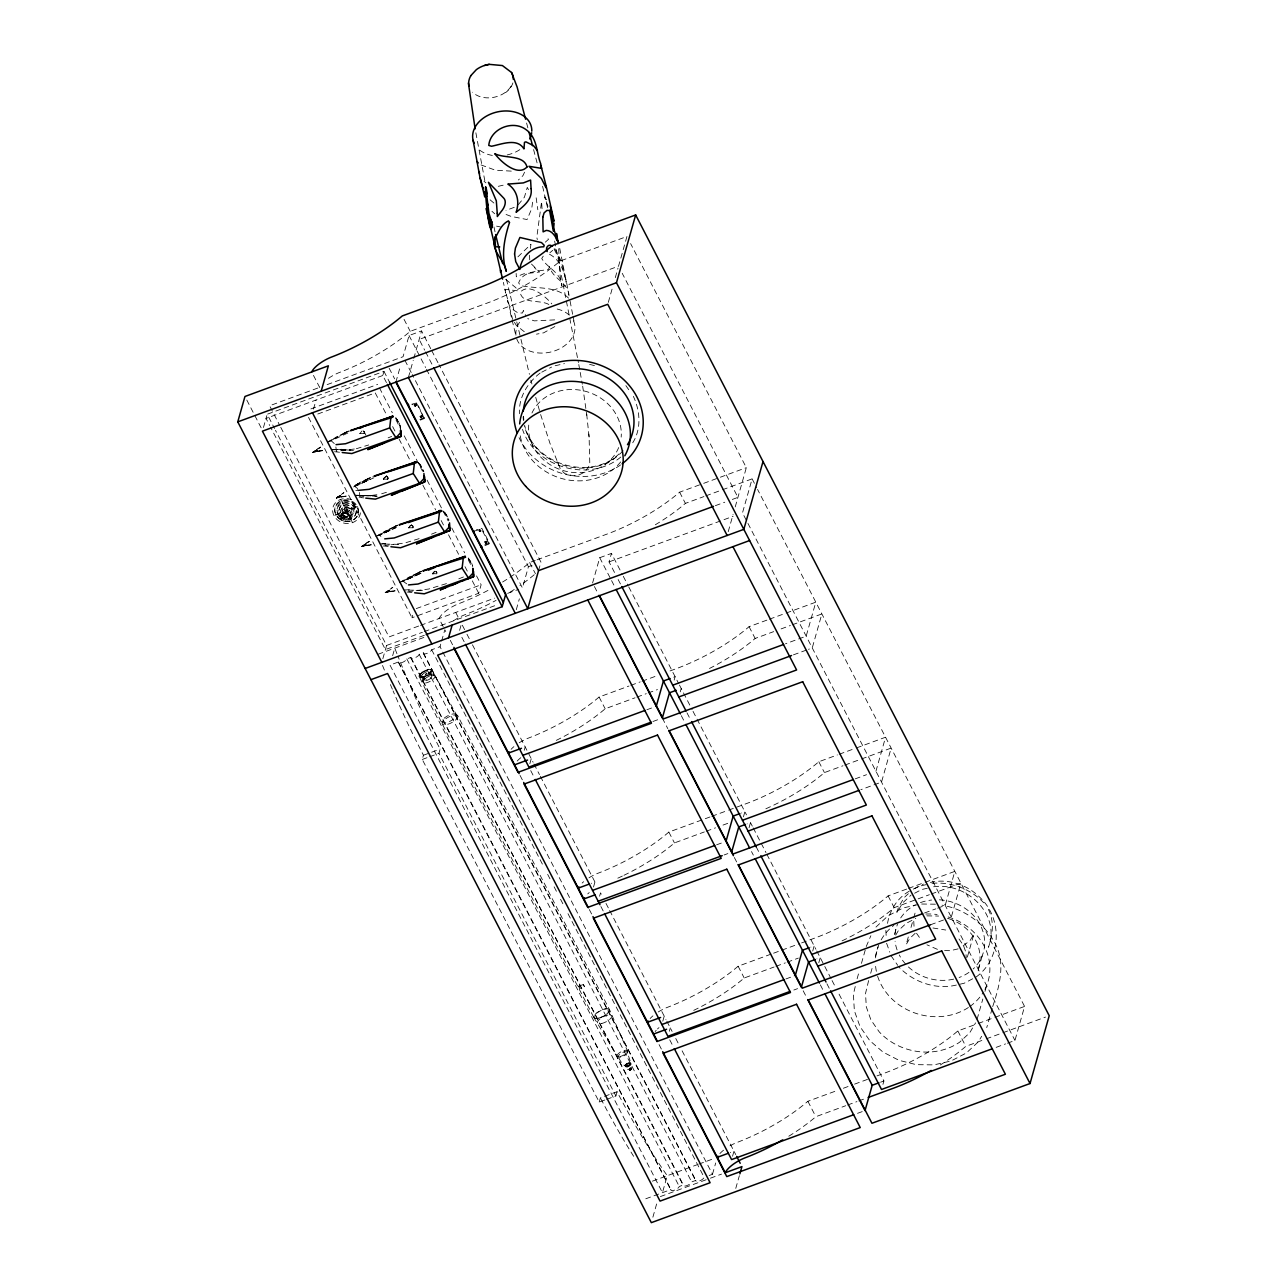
<?xml version="1.0" encoding="UTF-8"?>
<svg xmlns="http://www.w3.org/2000/svg" width="1287" height="1287" viewBox="0 0 1287 1287"><rect width="100%" height="100%" fill="white"/><g stroke="black" fill="none" stroke-linecap="round" stroke-linejoin="round"><path stroke-width="0.75" stroke-dasharray="5 3.75" d="M625.08 1065.942L626.206 1064.108A3.25 1.19 -27.3 0 1 630.887 1063.142L626.206 1064.108A3.25 1.19 -27.3 0 0 626.801 1066.279A3.25 1.19 -27.3 0 0 630.887 1063.142C626.833 1071.347 620.173 1062.129 618.371 1056.595M425.547 674.452L426.592 673.471M630.582 1063.303A2.912 1.062 -27.3 0 1 626.914 1066.103A2.912 1.062 -27.3 0 1 626.383 1064.301A2.912 1.062 -27.3 0 1 630.582 1063.303L631.724 1068.902L630.147 1070.124M584.443 986.695L583.397 984.426L584.378 986.807L579.6 988.561L578.828 986.099L579.6 988.561M411.743 404.247L417.02 402.847L424.26 418.548L416.795 403.651L412.355 404.729M485.07 545.527L488.867 544.128L489.301 542.808L481.837 528.313L476.512 529.665M532.609 202.22L531.692 208.735L527.075 219.562L511.084 216.377L503.297 213.433M530.308 248.536L530.984 244.257L517.889 256.869M627.268 1052.814L627.477 1051.559M855.244 986.518L853.394 994.272L854.359 1010.745L860.022 1026.624L869.755 1040.604L883.011 1052.09L898.937 1060.311L916.296 1064.655L934.008 1064.88L951.141 1060.955L966.392 1052.959L978.377 1041.762L981.659 1036.26M868.628 980.565L865.524 993.467L866.296 1006.868L870.945 1019.964L879.166 1031.788C899.211 1053.57 934.796 1059.056 959.603 1042.213L969.754 1032.737L975.578 1022.875M887.547 923.342C889.816 909.33 898.632 896.186 911.55 890.025M857.11 978.763L859.346 970.881M263.449 427.509L266.811 415.637M313.497 409.121L316.071 400.016M386.47 382.609L382.786 375.498L383.96 371.364L267.197 414.253L274.565 428.523M346.525 511.036L347.056 509.153L340.524 499.42L352.525 522.635L347.056 509.153L333.96 515.653L357.287 507.078M395.865 382.126L400.482 365.798M430.743 348.713L421.557 330.936L409.057 335.521L403.056 356.724L327.059 384.652M408.381 377.525L413.224 360.392M413.77 358.478L421.557 330.936M414.446 405.421L416.087 404.826M415.508 406.177L414.881 404.601M421.074 416.103L421.235 417.76L421.106 415.942M382.85 658.703L386.599 645.447L275.482 430.308M392.648 655.678L394.787 648.133A337.757 101.85 69.8 0 0 397.554 655.196M476.544 575.9L481.129 584.765L478.716 593.259L412.001 617.776L413.449 612.676M709.153 1175.514L712.483 1174.275L440.025 646.717L441.087 642.937M441.634 641.055L444.819 629.761L446.653 633.284M479.166 531L480.936 530.373M479.649 530.019C483.381 533.815 478.153 526.576 479.536 531.74C484.185 529.247 475.868 530.164 480.276 531.595M604.761 1100.031L599.211 1102.074L422.265 759.459L423.455 755.228A337.757 101.85 69.8 0 1 393.082 690.91M459.604 630.34L461.502 623.632L466.055 632.432M485.135 542.197L486.953 542.149L485.086 542.358M485.714 541.377L485.987 542.261M486.003 543.162L485.875 542.117M485.859 542.422L485.891 541.36M606.627 1099.355L615.894 1095.961L438.947 753.329L440.138 749.098A337.757 101.85 69.8 0 1 398.246 656.949M516.296 609.684L519.369 598.809M426.496 369.321L528.442 566.714L522.442 587.918L412.242 374.517M608.301 302.381L612.612 287.146M615.299 277.622L618.001 268.098M626.946 236.486L618.532 266.184L419.16 339.43L424.662 350.112M538.545 570.624L540.958 562.113L439.012 364.72M524.227 750.289L525.193 746.927M529.842 763.722L531.258 758.687M592.583 582.995L599.726 557.705L611.454 553.394L622.377 574.533M614.51 572.474L609.041 561.904L611.454 553.394M593.516 887.033L594.932 881.997L591.232 883.349M599.597 896.202L600.546 892.84L602.364 896.363M674.163 680.099L675.128 676.705L671.782 677.927M680.244 691.859L681.209 688.465M728.233 531.66L733.075 514.51M735.231 506.901L746.331 467.664L630.614 243.597M722.457 489.768L752.123 478.861L742.486 512.87L747.039 521.685M599.211 1102.074L600.402 1097.843L617.084 1091.714A348.327 105.035 69.8 0 0 667.245 1175.707L662.451 1192.663L389.993 665.089L398.471 661.985A4.665 1.705 -27.3 0 0 402.043 662.564A4.665 1.705 -27.3 0 0 406.805 658.912L410.875 657.416A4.665 1.705 -27.3 0 0 414.43 658.011A4.665 1.705 -27.3 0 0 419.208 654.359L423.343 652.831A4.665 1.705 -27.3 0 0 426.914 653.426A4.665 1.705 -27.3 0 0 431.692 649.774L440.025 646.717M615.894 1095.961L617.084 1091.714M662.789 1021.17L664.221 1016.135L660.504 1017.502M669.337 1031.257L670.286 1027.895M743.436 816.859L744.883 811.759L741.537 812.998M749.05 827.718L750.482 822.618L747.136 823.841M652.879 1217.212L657.496 1200.884M712.483 1174.275L715.685 1162.981M732.544 1156.241L733.976 1151.205L730.26 1152.557M735.762 1188.384L739.365 1175.674M812.724 951.013L814.172 945.913L810.81 947.135M818.789 962.773L820.237 957.673L816.891 958.895M875.932 771.235L885.553 737.226L855.887 748.133M861.453 963.384L865.701 948.406M866.231 946.54L870.865 935.729M870.688 973.245L872.763 965.942M875.45 956.434L878.136 946.91M894.529 934.475L897.457 924.098M908.3 936.968L906.145 944.594L909.812 938.336L915.234 933.268M910.987 927.444L913.143 919.835M913.673 917.937L915.298 912.226M882.946 1084.378L883.912 1080.967L838.432 992.904M967.341 957.11L973.873 934.137L970.189 940.395L961.534 947.087M982.142 956.016L977.734 971.556C986.164 947.071 970.72 925.096 947.023 918.146M977.058 1019.401L982.834 999.002M984.989 991.376L986.598 985.681M992.164 1008.493L986.743 1027.605M992.695 1006.627C999.468 985.939 1006.032 963.014 994.706 942.534C983.767 923.052 964.14 908.847 942.036 905.195M1007.431 1043.21L1014.96 1040.443L1024.581 1006.434L757.576 489.43M364.43 433.526L359.861 433.574L364.43 433.526L363.915 431.29L364.688 432.689M387.21 479.504L388.24 478.281L385.762 474.581L388.24 478.281M413.095 527.75L408.526 527.799L413.095 527.75L412.58 525.514L413.352 526.914M434.459 571.203L432.319 573.857L436.872 573.809L436.357 571.573L437.146 572.972M424.517 417.68L419.691 419.626M489.317 542.953L484.459 545.044M363.915 431.29L364.35 432.384L363.513 430.855M384.7 477.348L386.406 476.27L387.886 477.976L385.714 474.935M387.966 479.118L383.413 479.166L386.148 479.617M408.526 527.799L411.518 524.903L413.014 526.608L412.58 525.514M436.872 573.809L432.4 573.6M524.565 172.201L522.892 175.724L518.404 179.987M359.861 433.574L362.017 430.936M383.413 479.166L384.234 477.686M432.319 573.857L435.215 571.219L436.792 572.667L436.357 571.573M347.924 515.862L348.31 515.17A2.864 2.526 15.8 0 0 345.125 511.631A2.864 2.526 15.8 0 0 343.484 515.685A2.864 2.526 15.8 0 0 348.31 515.17M632.721 442.792C641.586 428.941 640.186 410.778 633.365 396.364M895.72 935.134L898.374 930.614L906.225 923.294M383.735 478.539L386.406 476.27M342.921 513.98A2.671 2.349 15.8 0 1 346.927 513.063L348.021 514.655A2.671 2.349 15.8 0 1 345.222 517.277A2.671 2.349 15.8 0 1 342.921 513.98L343.243 513.449M424.26 418.548L420.302 420.109M629.279 1069.4C631.853 1071.492 632.464 1066.923 629.568 1069.288M518.275 204.681L524.42 197.217L527.284 187.387L529.6 191.811M409.346 526.303L411.518 524.903M629.391 1069.32L630.163 1070.06L629.263 1070.108M552.718 250.338L549.855 252.783M554.826 326.576L543.677 332.818L536.454 334.17M543.243 256.145L541.73 258.478C547.297 268.211 561.196 272.329 561.792 285.891L559.684 272.635L558.606 245.624M540.122 373.053C527.654 382.529 518.291 397.699 519.562 413.754M618.983 453.973C590.283 481.37 533.622 464.575 524.662 425.466M620.784 457.062C589.848 482.979 535.231 467.808 522.506 429.375M908.349 893.709L904.117 897.682L898.358 907.448L896.846 912.773L902.605 902.991L911.083 895.076M875.964 927.074L887.966 915.861L903.024 907.995L920.462 904.005L938.175 904.23M976.125 976.994C1001.173 958.96 1002.846 919.915 980.984 898.487C968.307 885.118 948.535 878.024 930.421 882.448M422.763 674.195L424.485 672.86A4.521 1.657 -27.3 0 1 428.571 671.364L429.842 671.589A4.698 1.721 -27.3 0 1 429.247 673.712L427.525 675.048A4.521 1.657 -27.3 0 1 423.439 676.544L422.152 676.318M322.522 450.402L312.789 452.38L320.527 447.136L312.789 452.38L322.603 450.675M346.074 495.994L336.341 497.972L343.919 492.631L336.341 497.972L346.139 496.267M371.187 544.626L361.454 546.605L369.192 541.36L361.454 546.605L371.251 544.9M394.964 590.685L385.247 592.663L392.808 587.322L385.247 592.663L395.045 590.942M426.254 674.179L426.608 673.326M629.504 1069.272L630.55 1068.709M316.538 449.581L320.527 447.136M365.202 543.806L369.192 541.36M605.067 464.462L614.559 458.301M345.865 432.641L327.381 442.294L346.975 431.869L343.677 433.269M413.191 575.048L418.307 572.924L399.823 582.577L419.417 572.152L416.135 573.535M327.332 442.181L337.564 436.277M375.981 536.406L395.624 526.093L392.342 527.477M399.774 582.464L410.022 576.56M317.728 451.447L316.875 449.919L312.789 452.38L322.426 450.112M341.28 497.039L340.428 495.511L336.341 497.972L345.978 495.704M366.393 545.672L365.54 544.144L361.454 546.605L371.09 544.337M390.17 591.73L389.334 590.202L385.247 592.663L394.884 590.395M361.116 481.869L354.424 485.762L370.511 477.461L367.229 478.861M389.398 528.989L394.53 526.866L376.045 536.518L386.229 530.501M545.302 242.165L548.487 239.35L546.058 235.923M514.237 207.336L505.984 210.424M354.375 485.666L369.417 478.233M426.158 674.002L425.305 674.259M317.02 450.112L312.789 452.38L317.487 450.868M340.556 495.704L336.341 497.972L341.023 496.46M365.685 544.337L361.454 546.605L366.135 545.077M389.462 590.395L385.247 592.663L389.929 591.135M541.763 372.184L551.624 367.052M913.271 889.124L918.419 886.437L928.136 884.201M914.59 888.69L923.406 884.089M914.639 893.226L921.637 889.542L930.276 887.547M907.528 922.666L915.781 918.355M972.699 978.78L964.124 983.252L958.3 984.603M498.278 186.325L504.407 184.894M347.844 433.011L330.019 441.344M358.783 490.862L356.772 487.741L354.263 486.647L371.396 478.603M396.509 527.236L378.684 535.569L395.366 527.927L379.375 535.279L382.947 537.789M420.302 573.278L402.461 581.627L422.828 572.458M354.263 486.647L373.922 477.767M419.144 573.986L403.169 581.338L406.74 583.848M317.181 450.37L312.789 452.38L317.358 450.643M353.571 486.936L370.254 479.295M340.733 495.962L336.341 497.972L340.894 496.235M365.846 544.594L361.454 546.605L366.023 544.868M389.639 590.653L385.247 592.663L389.8 590.926M349.115 430.872L345.801 432.319L349.002 431.065M397.78 525.096L394.465 526.544L397.651 525.289M421.557 571.155L418.243 572.602L421.444 571.348M340.749 434.765L349.179 431.209M364.285 480.357L372.458 476.914M397.844 525.434L392.455 527.767L395.736 526.399M421.621 571.492L416.232 573.809L419.53 572.458M343.79 433.542L347.088 432.175M367.342 479.134L370.624 477.767M388.127 437.837L391.65 436.438M431.499 534.185L436.776 532.062M458.799 578.828L464.092 576.705M328.458 378.33A20.962 7.674 -27.3 0 1 338.738 372.747A97.619 35.714 -27.3 0 0 410.231 331.338L488.69 302.509A97.844 35.795 -27.3 0 0 560.215 260.988L625.08 237.162M317.792 388.047L269.61 405.759L279.729 425.37M382.786 375.498L266.023 418.404L269.707 425.514M310.923 408.912L377.654 384.395M317.792 414.012L375.241 392.905L386.229 414.173M414.398 405.598L416.151 404.955M537.113 559.781L608.075 533.703A97.844 35.795 -27.3 0 0 679.616 492.181L701.849 484.009M703.716 483.333L718.532 477.879M720.382 477.204L746.331 467.664M655.34 524.758A97.844 35.795 -27.3 0 0 685.392 503.378L703.925 496.573M705.775 495.881L720.607 490.444M502.59 582.03A97.619 35.714 -27.3 0 0 529.633 562.516L535.231 560.456M528.442 566.714L532.03 565.411M416.264 608.59L481.129 584.765M715.363 505.662L724.758 502.22M732.287 499.453L737.934 497.377L622.216 273.294M418.661 626.045L388.996 636.936L280.663 427.155M420.511 625.369L494.642 598.133M507.625 593.371L518.741 589.285M609.041 561.904L733.091 516.328M386.599 645.447L422.377 632.303M424.26 631.611L497.715 604.617M424.34 635.295L385.424 649.581L270.624 427.284M378.105 654.263L424.437 637.242M670.06 670.945L677.541 668.194A97.844 35.795 -27.3 0 0 749.066 626.672L767.599 619.867M769.465 619.192L784.282 613.738M786.148 613.062L815.797 602.171L806.177 636.18L785.504 643.773M423.455 755.228L440.138 749.098M422.265 759.459L427.831 757.416M429.681 756.74L438.947 753.329M709.459 668.484A97.844 35.795 -27.3 0 0 755.147 638.449L773.68 631.627M781.096 628.909L790.363 625.498M792.213 624.822L821.878 613.931L812.242 647.94L808.493 649.324M519.224 742.76A20.962 7.674 -27.3 0 1 527.59 738.416A97.619 35.714 -27.3 0 0 599.098 697.023L628.973 686.035M630.839 685.344L640.186 681.917M642.052 681.241L656.997 675.739M556.29 740.363A97.619 35.714 -27.3 0 0 605.163 708.783L635.054 697.795M636.92 697.12L646.267 693.677M648.133 693.001L657.464 689.575M793.452 654.842L806.611 650.015M646.862 709.748L652.493 707.673M652.927 721.508L660.456 718.741M728.619 810.118L747.297 803.265A97.844 35.795 -27.3 0 0 818.822 761.743L837.354 754.938M839.221 754.246L854.037 748.809M765.845 808.783A97.844 35.795 -27.3 0 0 824.436 772.586L842.969 765.781M844.819 765.105L859.636 759.652M861.502 758.976L891.151 748.085L881.531 782.094L860.858 789.687M588.979 877.814A20.962 7.674 -27.3 0 1 597.345 873.487A97.619 35.714 -27.3 0 0 668.854 832.078L709.941 816.988M711.808 816.296L726.753 810.81M623.954 875.289A97.619 35.714 -27.3 0 0 674.452 842.921L704.327 831.949M706.209 831.257L715.54 827.831M723.004 825.08L728.619 823.036M855.244 778.844L866.521 774.694M716.618 844.803L724.131 842.052M724.098 854.97L727.847 853.587M578.828 986.099L583.622 984.426M801.624 942.904L816.569 937.403A97.844 35.795 -27.3 0 0 888.11 895.897L906.643 889.076M908.493 888.4L923.326 882.946M925.176 882.271L954.825 871.379L945.205 905.388L937.692 908.155M842.068 940.861A97.844 35.795 -27.3 0 0 894.175 907.657L929.391 894.706M931.241 894.031L960.906 883.139L951.286 917.148L947.522 918.532M658.252 1011.968A20.962 7.674 -27.3 0 1 666.618 1007.641A97.619 35.714 -27.3 0 0 738.127 966.231L771.75 953.876M773.616 953.184L799.758 943.58M693.709 1010.359A97.619 35.714 -27.3 0 0 744.208 977.991L774.082 967.004M775.948 966.328L785.295 962.885M787.161 962.209L798.358 958.091M924.533 912.982L935.81 908.847M930.598 924.742L945.639 919.224M785.89 978.957L795.286 975.498M793.838 990.025L797.602 988.641M876.978 1075.9L886.325 1072.473A97.844 35.795 -27.3 0 0 957.85 1030.951L976.399 1024.146M978.249 1023.455L993.065 1018.017M994.931 1017.325L1024.581 1006.434M730.019 1145.816A20.962 7.674 -27.3 0 1 736.373 1142.695A97.619 35.714 -27.3 0 0 807.882 1101.286L835.89 1090.99M843.371 1088.255L852.702 1084.812M854.568 1084.137L867.647 1079.326M940.266 1064.992A97.844 35.795 -27.3 0 0 965.813 1046.363L984.346 1039.558M986.212 1038.866L1001.029 1033.429M1002.879 1032.753L1045.511 1017.084M880.565 1082.206L883.912 1080.967M996.154 1047.361L1005.565 1043.902M788.802 1136.212A97.619 35.714 -27.3 0 0 815.845 1116.698L845.72 1105.726M847.586 1105.034L856.933 1101.608M858.799 1100.916L866.264 1098.181M652.412 1181.16L696.894 1164.815M698.761 1164.14L713.577 1158.686M857.528 1113.335L863.159 1111.26M645.768 1198.792L670.929 1189.558A4.665 1.705 -27.3 0 0 674.501 1190.137A4.665 1.705 -27.3 0 0 679.279 1186.485L683.333 1184.989A4.665 1.705 -27.3 0 0 686.904 1185.584A4.665 1.705 -27.3 0 0 691.666 1181.933L695.817 1180.404A4.665 1.705 -27.3 0 0 699.372 1180.999A4.665 1.705 -27.3 0 0 704.15 1177.348L567.004 911.775M660.376 1196.572L708.574 1178.86M710.424 1178.184L721.54 1174.098M475.289 530.823L481.499 529.005L489.092 543.757M347.056 509.153L357.48 506.515M356.338 448.729L368.709 444.948M381.644 493.79L388.722 491.618M419.144 538.626L405.003 542.953L391.071 544.803M446.46 583.606L428.78 589.012L414.864 590.862M629.423 1070.108L630.501 1069.915M554.697 319.884L534.266 320.865L527.702 318.613M555.147 365.749L564.462 363.61M958.123 948.873L950.369 950.675L942.245 950.562M956.354 985.054C935.762 990.089 913.287 982.061 898.825 966.923M363.964 496.428L358.076 497.313L363.851 497.908M631.209 1068.548C630.421 1064.751 628.426 1073.937 625.965 1066.859M354.343 449.002L336.438 451.367L335.859 446.895M371.927 495.382L379.89 494.321M389.076 545.061L385.103 545.591L384.523 541.119M412.87 591.119L408.896 591.65L408.317 587.178M926.817 915.861L938.625 916.054M355.791 490.604L359.604 490.234M332.175 449.758L341.425 449.292L353.442 450.579M385.473 543.629L380.839 543.983L399.324 544.369M409.25 589.687L404.617 590.041L423.037 590.363M357.287 495.254L376.978 496.171M382.4 543.886L385.537 543.709M332.11 449.678L350.595 450.08M511.309 171.123L495.318 170.19L480.904 164.881M933.67 886.759C966.151 881.981 1001.093 913.995 988.416 947.28C993.001 934.652 994.433 920.623 987.853 908.365M336.872 449.485L350.659 450.144M932.029 883.3C951.141 881.675 970.511 888.786 983.718 902.766M932.978 927.991L945.752 930.034M430.405 674.935L431.692 675.16A4.698 1.721 -27.3 0 1 431.097 677.284L429.359 678.619A4.521 1.657 -27.3 0 1 425.289 680.115L424.002 679.89A4.698 1.721 -27.3 0 1 424.597 677.766L426.319 676.431A4.521 1.657 -27.3 0 1 430.373 675.048M334.523 451.721L340.299 452.316M383.188 545.945L388.964 546.541M406.982 592.004L412.757 592.599M374.131 495.672L355.662 495.27L377.027 496.203M500.402 226.946L496.573 226.142M548.841 304.488C540.09 299.356 522.281 304.569 520.157 292.326C528.796 282.223 545.624 296.332 551.769 303.845M589.607 364.382L595.35 365.814M937.451 949.356L926.946 944.803M331.467 441.007L334.298 443.565M617.487 1056.402L618.661 1056.981M524.292 331.708L516.409 325.498L513.529 320.849M493.886 203.04L488.706 198.648M494.691 213.771L491.956 211.293M531.483 264.044L539.559 272.024L523.664 273.858L516.328 276.818L516.135 273.423M417.76 462.306L423.841 471.476M442.873 510.939L446.219 514.575L448.809 520.189M483.976 181.258L485.907 182.834M456 714.205L457.4 715.411M568.564 298.134C556.048 285.424 536.422 289.108 520.479 285.569L518.645 282.867C523.165 270.511 538.095 271.782 548.535 269.224L549.565 266.618C552.413 278.989 568.564 282.255 568.967 295.913M549.469 254.231C563.979 261.792 566.119 280.099 568.79 294.498M534.266 267.326L536.116 269.321M505.678 279.311L515.765 287.644L517.937 290.846L504.971 289.285L509.33 305.695L512.274 309.234L518.13 312.982L522.442 312.998L523.407 310.505L525.643 315.46M546.734 199.742L544.385 196.943L549.613 210.521M395.785 418.002L397.554 420.35A8.398 3.732 70.3 0 1 400.337 428.008M468.227 558.285L469.996 560.633A8.398 3.732 70.3 0 1 472.297 565.797M395.817 417.696L400.144 425.981M419.369 463.288L423.696 471.573M444.482 511.92L448.97 520.109M468.259 557.979L472.586 566.248M554.826 248.632L561.325 261.341L566.232 282.368L565.733 278.877M420.125 676.029C425.402 680.71 432.496 664.398 433.397 674.822M593.822 1017.438L617.149 1055.967M625.884 385.617L630.147 391.763M958.992 938.979L963.4 945.318L965.91 952.364L966.231 957.818M916.537 933.284L920.929 939.574M891.022 955.71L897.715 965.314M364.446 432.126L365.846 435.086M456.483 714.832A8.092 2.96 -27.3 0 0 444.835 717.631A8.092 2.96 -27.3 0 0 446.332 722.618A8.092 2.96 -27.3 0 0 456.483 714.832L431.644 669.53L427.976 669.288L421.782 672.281L419.224 676.463L442.133 723.744L593.774 1017.357M415.186 405.308L415.653 406.129M480.437 531.531L479.536 529.906M752.123 478.861L756.659 487.676M747.956 523.439L1014.96 1040.443M554.021 249.002L560.215 260.988M679.616 492.181L685.392 503.378M749.066 626.672L755.147 638.449M818.822 761.743L824.436 772.586M888.11 895.897L894.175 907.657M957.85 1030.951L965.813 1046.363M623.278 576.303L627.831 585.102M628.732 586.872L678.603 683.429M679.472 685.102L692.116 709.604M693.033 711.357L746.492 814.864M750.482 822.618L752.3 826.141M753.217 827.895L765.958 852.557M766.859 854.311L815.894 949.275M816.762 950.948L823.873 964.719M824.79 966.473L831.161 978.812M832.062 980.565L834.796 985.858M618.146 579.52L620.881 584.797M686.985 712.821L690.62 719.867M756.273 846.975L759.909 854.005M826.93 983.783L829.665 989.076M599.726 557.705L610.649 578.844M611.566 580.598L615.202 587.644M681.306 715.669L684.957 722.715M751.495 851.576L753.329 855.099M820.35 984.877L823.069 990.153M594.401 586.518L598.037 593.564M662.338 718.066L667.792 728.619M734.346 857.496L737.065 862.773M803.185 990.781L806.82 997.827M431.66 350.498L438.095 362.95M425.579 351.882L432.014 364.334M404.054 319.337L410.231 331.338M529.633 562.516L535.424 573.712M599.098 697.023L605.163 708.783M668.854 832.078L674.452 842.921M738.127 966.231L744.208 977.991M807.882 1101.286L815.845 1116.698M409.057 335.521L425.579 367.535M404.89 360.28L411.325 372.731M389.124 368.195L394.642 378.861M383.96 371.364L389.478 382.03M379.488 387.95L392.31 412.773M395.962 419.868L400.547 428.732M404.215 435.826L422.522 471.283M427.107 480.148L448.166 520.929M451.817 528.024L464.639 552.847M468.307 559.942L471.975 567.036M392.648 426.592L395.382 431.917M399.05 438.996L410.038 460.279M422.86 485.102L435.682 509.925M441.184 520.559L444.835 527.654M448.503 534.748L458.574 554.263M464.993 566.666L467.728 571.991M472.313 580.855L478.716 593.259M455.727 612.435L459.025 618.822M466.972 634.201L471.509 643.001M472.426 644.755L533.075 762.21M533.992 763.979L539.446 774.549M540.363 776.302L596.541 885.086M606 903.41L608.735 908.686M609.636 910.456L665.958 1019.497M666.827 1021.186L672.104 1031.418M675.755 1038.464L678.474 1043.757M682.11 1050.803L735.762 1154.648M461.856 637.306L464.591 642.583M530.711 770.607L534.346 777.654M600.9 906.515L603.619 911.807M669.739 1039.816L672.457 1045.092M313.465 375.386L319.643 387.371A20.962 7.674 -27.3 0 1 320.302 386.18M443.178 626.56L439.044 618.564A20.962 7.674 -27.3 0 1 458.124 603.925A97.619 35.714 -27.3 0 0 490.299 589.156M450.289 640.315L453.008 645.607M520.045 775.385L522.763 780.678M589.317 909.539L592.052 914.816M659.073 1044.594L661.791 1049.886M431.692 649.774L543.983 867.213M547.667 874.356L550.434 879.697M554.118 886.823L556.869 892.164M560.553 899.307L563.32 904.648M308.526 417.406L412.001 617.776M457.915 716.087A8.784 3.217 -27.3 0 1 446.895 724.533A8.784 3.217 -27.3 0 1 445.27 719.127A8.784 3.217 -27.3 0 1 457.915 716.087L609.555 1009.7L627.493 1050.948A5.759 2.107 -27.3 0 1 620.27 1056.482A5.759 2.107 -27.3 0 1 619.192 1052.927A5.759 2.107 -27.3 0 1 627.493 1050.948M423.343 652.831L695.817 1180.404M423.326 653.329L695.8 1180.903M430.115 671.943L431.965 675.514M419.208 654.359L691.666 1181.933M421.895 675.965L423.729 679.536M410.875 657.416L683.333 1184.989M410.859 657.914L683.317 1185.488M406.805 658.912L679.279 1186.485M398.471 661.985L670.929 1189.558M398.455 662.483L670.913 1190.041M246.798 400.032L261.486 428.474M528.507 436.792L533.108 446.476M505.324 292.229L505.711 293.082L503.378 282.368M471.702 563.336L472.747 566.167M399.26 423.053L400.9 428.603M886.598 943.258L889.767 952.155M507.77 302.3L507.689 300.402L512.612 319.289M627.284 1052.283A4.955 1.818 -27.3 0 1 621.058 1057.045A4.955 1.818 -27.3 0 1 620.141 1053.989A4.955 1.818 -27.3 0 1 627.284 1052.283L630.887 1063.142M530.839 380.148L531.917 383.96M535.73 397.361L540.073 412.66M540.62 414.559L549.935 443.227L560.633 469.578L564.8 473.616L573.085 475.788L579.247 474.823L584.684 472.072L589.832 464.993L589.108 437.097L586.647 413.706M526.592 123.021L528.088 128.716M533.59 149.598L537.081 162.886M510.183 312.21L511.615 318.05M512.081 319.996L515.878 335.569M506.418 279.199L516.28 319.964M516.747 321.911L520.511 337.435M520.978 339.382L529.424 374.324M359.411 492.487L359.99 496.959M542.583 186.293L547.586 207.786M493.967 226.898L495.205 232.641M486.068 542.245L486.164 543.146M554.649 241.055L578.426 362.564M559.732 248.343L565.122 275.788M570.061 301.029L572.635 314.269M573.005 316.168L574.485 323.729M475.868 132.802L485.44 184.089M578.78 364.543L579.842 370.447M580.196 372.41L582.319 384.234M582.673 386.197L586.824 415.315M914.027 926.222L913.738 920.897M536.164 197.812L537.821 209.733M588.786 434.025L589.108 437.097M542.036 208.719L541.586 201.625L537.081 235.119A12.677 7.754 -45.1 0 0 537.371 239.559M885.842 930.404L886.276 937.756M523.584 416.216L523.809 419.948M529.568 255.276L529.729 259.829M719.9 1153.586A20.962 7.674 -27.3 0 1 724.308 1149.597M650.144 1018.516A20.962 7.674 -27.3 0 1 652.911 1015.861M582.158 883.043A20.962 7.674 -27.3 0 1 583.638 881.708M511.116 749.307A20.962 7.674 -27.3 0 1 513.883 746.653M453.635 620.72A20.962 7.674 -27.3 0 1 463.915 615.122A97.619 35.714 -27.3 0 0 496.074 600.353M534.234 574.726A97.619 35.714 -27.3 0 1 519.948 585.633M514.269 589.478A97.619 35.714 -27.3 0 1 508.381 593.227M517.181 761.067A20.962 7.674 -27.3 0 1 521.605 757.078M587.757 893.902A20.962 7.674 -27.3 0 1 589.237 892.567M622.345 876.061A97.619 35.714 -27.3 0 1 617.503 878.313M655.131 1031.579A20.962 7.674 -27.3 0 1 656.225 1030.276M657.512 1028.957A20.962 7.674 -27.3 0 1 658.992 1027.621M620.656 461.953A55.92 49.228 15.8 0 1 561.422 478.442A55.92 49.228 15.8 0 1 519.835 433.204M623.053 450.691A55.92 49.228 15.8 0 1 567.02 466.28A55.92 49.228 15.8 0 1 524.436 426.029M523.423 420.495A55.92 49.228 15.8 0 1 523.133 416.763M618.661 447.57A46.75 41.168 15.8 0 1 565.315 471.139A46.75 41.168 15.8 0 1 528.732 425.08M531.965 412.998A46.75 41.168 15.8 0 1 585.569 391.328A46.75 41.168 15.8 0 1 621.171 437.113M392.358 689.188A337.757 101.85 69.8 0 1 390.154 684.008M384.395 670.093A337.757 101.85 69.8 0 1 382.271 664.832M633.638 1156.305A348.327 105.035 69.8 0 1 600.402 1097.843M421.943 676.399A4.698 1.721 -27.3 0 1 422.538 674.275M424.501 676.946A6.29 2.301 -27.3 0 0 423.375 680.984A6.145 2.252 -27.3 0 0 431.193 678.104A6.29 2.301 -27.3 0 0 432.319 674.066A6.145 2.252 -27.3 0 0 424.485 677.042M430.164 669.867A6.29 2.301 -27.3 0 1 429.021 673.905A6.145 2.252 -27.3 0 1 421.187 676.785M421.01 676.849A6.29 2.301 -27.3 0 1 422.152 672.811M422.313 672.844A6.145 2.252 -27.3 0 1 430.131 669.964M430.888 669.32A7.304 2.671 -27.3 0 1 429.568 673.986A7.143 2.622 -27.3 0 1 420.463 677.332M420.27 677.412A7.304 2.671 -27.3 0 1 421.589 672.731A7.143 2.622 -27.3 0 1 430.855 669.401M433.719 675.353A7.014 2.558 -27.3 0 1 432.448 679.858A6.869 2.51 -27.3 0 1 423.713 683.075A7.014 2.558 -27.3 0 1 424.983 678.571M424.951 678.667A6.869 2.51 -27.3 0 1 433.703 675.45M360.408 512.837A14.044 12.355 15.8 0 1 343.034 522.892A14.044 12.355 15.8 0 1 333.864 505.115A14.044 12.355 15.8 0 1 354.408 501.238M948.181 916.939A57.722 50.82 15.8 0 1 982.11 994.095M979.825 997.184A57.722 50.82 15.8 0 1 969.819 1006.531M968.387 1007.512A57.722 50.82 15.8 0 1 876.785 973.213M876.367 971.315A57.722 50.82 15.8 0 1 875.433 963.641M875.578 957.914A57.722 50.82 15.8 0 1 878.683 945.012M881.161 939.864A57.722 50.82 15.8 0 1 893.87 925.321M925.884 914.043A57.722 50.82 15.8 0 1 937.129 914.51M939.413 899.822A45.286 39.881 15.8 0 1 980.742 925.996A45.286 39.881 15.8 0 1 973.181 968.966M968.966 972.377A45.286 39.881 15.8 0 1 959.137 977.509M953.683 979.134A45.286 39.881 15.8 0 1 908.316 966.859M905.646 964.14A45.286 39.881 15.8 0 1 899.259 954.954M897.087 949.935A45.286 39.881 15.8 0 1 895.092 941.247M895.028 934.233A45.286 39.881 15.8 0 1 896.315 927.38M900.707 917.921A45.286 39.881 15.8 0 1 915.33 904.874M920.446 902.605A45.286 39.881 15.8 0 1 931.611 900.031M468.388 558.542A8.398 3.716 70.3 0 1 469.996 560.633M444.61 512.483A8.398 3.716 70.3 0 1 446.219 514.575A8.398 3.732 70.3 0 1 448.519 519.739M418.05 462.773A8.398 3.716 70.3 0 1 421.09 465.942A8.398 3.732 70.3 0 1 423.391 471.106M511.084 86.197A22.522 16.618 -12.4 0 1 472.586 92.23M512.902 82.931A22.764 16.779 -12.4 0 1 505.63 92.584M573.455 320.817A29.874 22.04 -12.3 0 1 541.57 353.088A29.874 22.04 -12.3 0 1 520.752 320.72M557.191 309.041A29.874 22.04 -12.3 0 1 569.771 315.621M519.819 149.662A29.907 22.072 -12.4 0 1 506.064 155.196M492.326 155.437A29.907 22.072 -12.4 0 1 477.815 148.472M395.946 418.259A8.398 3.716 70.3 0 1 397.554 420.35M620.559 464.961A65.235 57.432 15.8 0 1 518.468 436.293M625.611 1065.572C632.496 1065.427 629.134 1061.019 625.611 1065.572M414.06 404.778C415.234 409.556 418.243 401.994 413.98 404.713C415.074 409.314 418.146 402.268 414.06 404.778M420.029 416.328C421.139 421.106 424.243 413.561 419.948 416.264C421.09 420.849 424.083 413.819 420.029 416.328M484.797 541.747C485.842 546.508 489.06 538.996 484.716 541.682C485.907 546.251 488.819 539.221 484.797 541.747M420.366 416.779L422.184 416.731L420.318 416.94M609.33 1009.909L609.298 1009.828A8.494 3.105 -27.3 0 0 597.104 1012.853A8.494 3.105 -27.3 0 0 598.68 1018.081A8.494 3.105 -27.3 0 0 609.33 1009.909M601.833 1023.455A7.931 2.896 -27.3 0 0 611.775 1015.845A7.931 2.896 -27.3 0 0 600.353 1018.58A7.931 2.896 -27.3 0 0 601.833 1023.455M598.535 1018.146A8.784 3.217 -27.3 0 0 609.555 1009.7A8.784 3.217 -27.3 0 0 596.911 1012.74A8.784 3.217 -27.3 0 0 598.535 1018.146M627.38 1066.907A2.912 1.062 -27.3 0 0 631.032 1064.092A2.912 1.062 -27.3 0 0 626.833 1065.105A2.912 1.062 -27.3 0 0 627.38 1066.907M341.232 513.658A7.561 6.66 15.8 0 0 353.989 512.29A7.561 6.66 15.8 0 0 345.56 502.96A7.561 6.66 15.8 0 0 341.232 513.658M343.146 512.081A5.1 4.488 15.8 0 0 351.769 511.164A5.1 4.488 15.8 0 0 346.074 504.858A5.1 4.488 15.8 0 0 343.146 512.081M343.002 517.229A2.928 2.574 15.8 0 0 347.94 516.714A2.928 2.574 15.8 0 0 344.675 513.095A2.928 2.574 15.8 0 0 343.002 517.229M342.278 518.323A3.604 3.185 15.8 0 0 348.375 517.68A3.604 3.185 15.8 0 0 344.353 513.207A3.604 3.185 15.8 0 0 342.278 518.323M341.264 519.562A4.698 4.134 15.8 0 0 349.211 518.725A4.698 4.134 15.8 0 0 343.967 512.902A4.698 4.134 15.8 0 0 341.264 519.562M343.211 515.299A3.491 3.073 15.8 0 0 349.115 514.671A3.491 3.073 15.8 0 0 345.206 510.36A3.491 3.073 15.8 0 0 343.211 515.299M342.615 515.17A4.537 3.99 15.8 0 0 350.273 514.366A4.537 3.99 15.8 0 0 345.222 508.767A4.537 3.99 15.8 0 0 342.615 515.17M339.157 516.457A9.652 8.494 15.8 0 0 355.469 514.736A9.652 8.494 15.8 0 0 344.691 502.799A9.652 8.494 15.8 0 0 339.157 516.457M340.556 515.765A7.674 6.757 15.8 0 0 353.507 514.398A7.674 6.757 15.8 0 0 344.948 504.906A7.674 6.757 15.8 0 0 340.556 515.765M341.715 515.331A5.952 5.228 15.8 0 0 351.753 514.269A5.952 5.228 15.8 0 0 345.125 506.917A5.952 5.228 15.8 0 0 341.715 515.331M339.366 515.267A9.878 8.703 15.8 0 0 356.049 513.497A9.878 8.703 15.8 0 0 345.029 501.27A9.878 8.703 15.8 0 0 339.366 515.267M337.612 517.39A11.808 10.393 15.8 0 0 357.529 515.267A11.808 10.393 15.8 0 0 344.369 500.675A11.808 10.393 15.8 0 0 337.612 517.39M345.109 510.569A2.574 2.268 15.8 0 0 349.453 510.102A2.574 2.268 15.8 0 0 346.573 506.933A2.574 2.268 15.8 0 0 345.109 510.569M337.596 516.891A12.066 10.618 15.8 0 0 357.947 514.72A12.066 10.618 15.8 0 0 344.498 499.823A12.066 10.618 15.8 0 0 337.596 516.891"/><path stroke-width="1.5" d="M400.498 430.469L400.466 432.899L395.962 437.709L351.85 453.539L342.229 452.525M424.05 476.061L424.002 478.491L419.514 483.301L375.386 499.131L365.765 498.117M449.163 524.694L449.115 527.123L444.626 531.933L400.514 547.763L390.894 546.75M367.985 449.63L401.094 436.373L401.158 431.242M402.525 490.797L424.646 481.965L424.694 476.833M416.65 543.838L449.758 530.598L449.565 522.828M467.985 578.86L473.552 576.656L473.6 571.525M401.19 433.832L401.094 436.373M424.726 479.424L424.646 481.965M449.839 528.056L449.758 530.598M473.632 574.115L473.552 576.656M556.515 239.704L556.499 233.478L558.317 243.516M395.962 437.709L389.688 427.911L390.83 417.873L393.195 416.875M419.514 483.301L413.24 473.503L414.366 463.465L416.731 462.467M444.626 531.933L438.352 522.136L439.478 512.097L441.859 511.1M414.671 592.808L424.292 593.806L468.42 577.976L462.13 568.194L463.272 558.156L465.637 557.158M311.695 371.959A20.962 7.674 -27.3 0 1 330.775 357.336A97.619 35.714 -27.3 0 0 402.284 315.926L480.727 287.098A97.844 35.795 -27.3 0 0 552.252 245.576L635.665 214.945L1049.227 1015.716L1030.034 1083.525L651.335 1222.65L237.773 421.863L244.964 396.476L328.362 365.83L321.187 391.232M448.536 637.821L452.155 625.08M426.206 634.604L502.187 606.692L505.775 594.047L396.476 382.416M1030.034 1083.525L616.473 282.738L635.665 214.945M433.848 367.889L538.545 570.624L527.767 608.719L408.381 377.525M656.257 706.29L663.416 681L670.109 678.539M763.014 461.55L743.838 529.343L365.138 668.468M726.013 841.36L733.172 816.071L739.864 813.609M731.611 852.203L738.77 826.914L745.463 824.452M795.286 975.498L802.444 950.224L809.137 947.763M739.88 1173.873L741.923 1166.617L725.241 1172.747L662.708 1051.64M824.887 993.677L872.2 1085.279L865.041 1110.568L807.737 999.597M478.249 162.918L477.043 161.518L473.101 140.363M408.124 404.054L408.751 405.26M470.672 75.788L476.367 69.627A22.522 16.618 -12.4 0 1 489.205 64.35L502.397 65.557L511.55 72.49L517.101 86.937L525.595 119.224M468.42 577.976L472.908 573.182L472.779 568.291L473.455 576.592L462.451 581.064M399.372 524.999L437.773 512.065L440.106 510.295M423.15 571.058L465.202 556.177M350.707 430.775L392.792 416.248M374.26 476.367L416.344 461.84M399.26 524.662L441.457 510.472M423.037 570.72L465.234 556.531M474.292 531L473.021 531.66M477.027 161.583L480.099 178.266M390.283 417.036L350.595 430.437M413.835 462.628L374.131 476.029M437.773 512.065L438.947 511.261M461.566 558.124L462.741 557.319M414.993 461.663L412.66 463.433M481.161 546.83L480.968 547.039M359.556 428.362L363.24 426.85M408.22 522.586L439.478 512.097M428.33 570.173L435.682 567.117M391.538 495.222L424.549 481.901L423.906 473.503M440.444 589.896L456.756 583.14M367.809 449.485L384.298 442.857M391.345 495.077L396.83 492.873M416.457 543.709L432.963 537.081M440.251 589.768L445.736 587.548M451.415 585.472L462.274 580.936M438.497 534.877L449.662 530.534L449.227 524.082M395.366 438.449L400.997 436.309L400.579 429.858M237.773 421.863L616.473 282.738M538.545 570.624L713.481 506.354M370.913 679.665L387.596 673.535L660.054 1201.109L710.102 1182.721L437.644 655.147L749.613 540.54M672.731 685.199L783.622 644.465M676.19 690.315L669.481 692.776L662.338 718.066L598.954 595.318M521.476 748.294L508.51 753.056A20.962 7.674 -27.3 0 1 509.153 751.865M678.796 696.959L791.569 655.533M522.812 755.324L644.98 710.44M514.575 764.816L527.557 760.054M651.061 722.2L528.893 767.084L465.492 644.353M742.486 820.269L853.378 779.52M589.382 884.04L578.265 888.127A20.962 7.674 -27.3 0 1 578.909 886.92M748.085 831.112L858.976 790.379M592.567 890.379L714.735 845.495M594.98 894.883L583.864 898.969A20.962 7.674 -27.3 0 1 584.507 897.779M598.165 901.238L722.216 855.662M811.759 954.407L922.65 913.673M815.218 959.523L808.526 961.984L801.367 987.258L737.982 864.542M660.504 1017.502L647.538 1022.264A20.962 7.674 -27.3 0 1 648.181 1021.074M817.84 966.167L930.598 924.742M661.84 1024.532L784.008 979.648M653.603 1034.024L666.586 1029.262M790.089 991.408L667.921 1036.292L604.536 913.561M872.2 1085.279L878.892 1082.817M992.406 1048.728L881.515 1089.478L830.565 990.829M868.13 1097.489L894.288 1087.885A97.844 35.795 -27.3 0 0 931.161 1070.446M728.41 1153.249L717.293 1157.335A20.962 7.674 -27.3 0 1 717.937 1156.128M853.764 1114.703L731.595 1159.587L674.291 1048.615M389.688 427.911L345.56 443.742L336.052 444.642M413.24 473.503L369.112 489.333L359.604 490.234M438.352 522.136L394.224 537.966L384.716 538.867M462.13 568.194L418.018 584.025L408.494 584.925M365.074 426.077L390.83 417.873M388.626 471.669L414.366 463.465M437.516 566.36L463.272 558.156M484.604 65.46L489.205 64.35M499.742 246.927L495.559 246.814L494.755 236.856M392.76 415.894L389.124 417.841M552.493 246.3C548.568 242.873 544.868 247.941 547.2 251.592M492.197 222.361L488.497 216.522L492.181 227.316M486.052 208.51L502.573 279.15M546.122 185.891L540.717 164.816L541.618 168.372L528.957 166.296L541.409 178.491L546.026 187.757L546.122 185.891L554.005 220.56M537.467 150.772L533.413 145.544L525.9 141.86L524.485 142.342L523.954 148.922C517.229 137.564 501.512 144.321 491.457 146.268L488.77 145.399C490.283 128.7 512.853 119.498 526.142 129.714C537.741 137.999 536.277 153.089 540.797 163.883M486.936 196.348L484.62 191.827M727.155 535.472L607.754 304.279L262.419 431.161L381.821 662.338M732.93 546.669L796.605 669.964L663.159 718.999L599.485 595.688M621.782 586.566L686.084 711.051M691.537 721.621L756.273 846.975M760.81 855.775L826.013 982.029M616.103 589.414L680.405 713.899M685.858 724.468L749.678 848.053M755.147 858.622L819.433 983.107M668.693 730.389L733.429 855.726M587.773 599.999L651.447 723.294L518.001 772.329L454.327 649.018M481.483 546.106L482.094 547.313M395.865 382.126L515.267 613.32M389.478 382.03L503.362 602.541M387.387 384.395L502.187 606.692M736.647 1156.386L740.218 1163.287M535.247 779.407L599.983 904.761M453.925 647.361L519.128 773.632M523.68 782.432L588.4 907.769M592.953 916.585L657.255 1041.07M312.468 412.773L431.853 643.95M486.631 201.834L488.143 205.26M478.812 171.332L479.568 173.52M500.981 271.155L500.563 269.9L500.498 272.297M482.85 187.822L483.092 188.594L480.18 178.185L484.749 196.991M550.16 205.872L553.844 221.782M549.613 210.521L553.346 231.21L554.102 223.343M529.086 132.513L532.593 145.801M495.624 234.556L502.654 263.674M475.128 128.861L468.388 83.044M486.164 188.031L487.274 193.951M725.241 1172.747A20.962 7.674 -27.3 0 1 744.336 1158.107A97.619 35.714 -27.3 0 0 782.721 1139.848M519.675 423.906A55.92 49.228 15.8 0 1 589.494 384.057A55.92 49.228 15.8 0 1 624.822 455.791M523.262 411.213A55.92 49.228 15.8 0 1 594.079 371.686A55.92 49.228 15.8 0 1 627.477 444.691M469.047 86.116A22.522 16.618 -12.4 0 1 470.849 75.66M511.55 72.49A22.522 16.618 -12.4 0 1 513.24 79.199M531.676 132.722A29.907 22.072 -12.4 0 1 529.745 138.948M474.147 143.275A29.907 22.072 -12.4 0 1 497.828 111.824A29.907 22.072 -12.4 0 1 531.788 131.161M517.02 432.625A65.235 57.432 15.8 0 1 550.048 364.704A65.235 57.432 15.8 0 1 632.014 389.012A65.235 57.432 15.8 0 1 622.136 463.803M485.666 186.969C484.33 188.224 489.607 243.742 492.471 224.678L488.915 213.256L485.666 186.969M509.491 222.538C504.536 238.015 500.804 255.116 506.241 271.332C504.584 260.183 491.666 251.592 494.433 239.623C498.069 232.995 501.254 224.163 508.478 220.897L509.491 222.538M542.808 217.149L543.114 231.869L546.267 230.389C552.155 230.47 555.678 236.711 557.786 241.457L553.297 227.429L550.933 210.618L546.927 210.392L544.095 212.886L542.808 217.149M531.064 188.594C532.818 199.388 523.471 206.322 516.119 212.323C519.771 201.882 517.39 190.267 507.834 184.089L523.342 182.915L530.598 180.067L531.064 188.594M497.249 213.208L497.329 216.538L502.525 209.829A12.677 7.706 -45 0 0 503.78 198.182L488.449 182.287L496.315 200.82L497.249 213.208M514.575 253.973L515.733 261.631L519.835 269.401C521.235 257.545 531.354 246.637 543.757 246.798L544.208 245.318L541.537 242.616L519.9 237.468L515.411 248.053L514.575 253.973M526.994 167.004C517.583 177.043 500.852 161.76 494.771 153.684C504.617 158.8 523.841 154.472 526.994 167.004M657.512 735.07L524.066 784.089L587.757 907.383L721.203 858.365L657.512 735.07M802.686 681.724L669.24 730.759L732.914 854.053L866.36 805.035L802.686 681.724M726.801 869.208L593.355 918.242L657.03 1041.537L790.475 992.518L726.801 869.208M871.959 815.878L738.513 864.912L802.203 988.207L935.649 939.172L871.959 815.878M796.556 1004.262L663.111 1053.297L726.785 1176.591L860.231 1127.573L796.556 1004.262M941.714 950.932L808.268 999.967L871.942 1123.261L1005.388 1074.243L941.714 950.932M525.611 486.229A55.92 49.228 15.8 0 0 620.028 476.19A55.92 49.228 15.8 0 0 557.657 407.078A55.92 49.228 15.8 0 0 525.611 486.229"/></g></svg>
